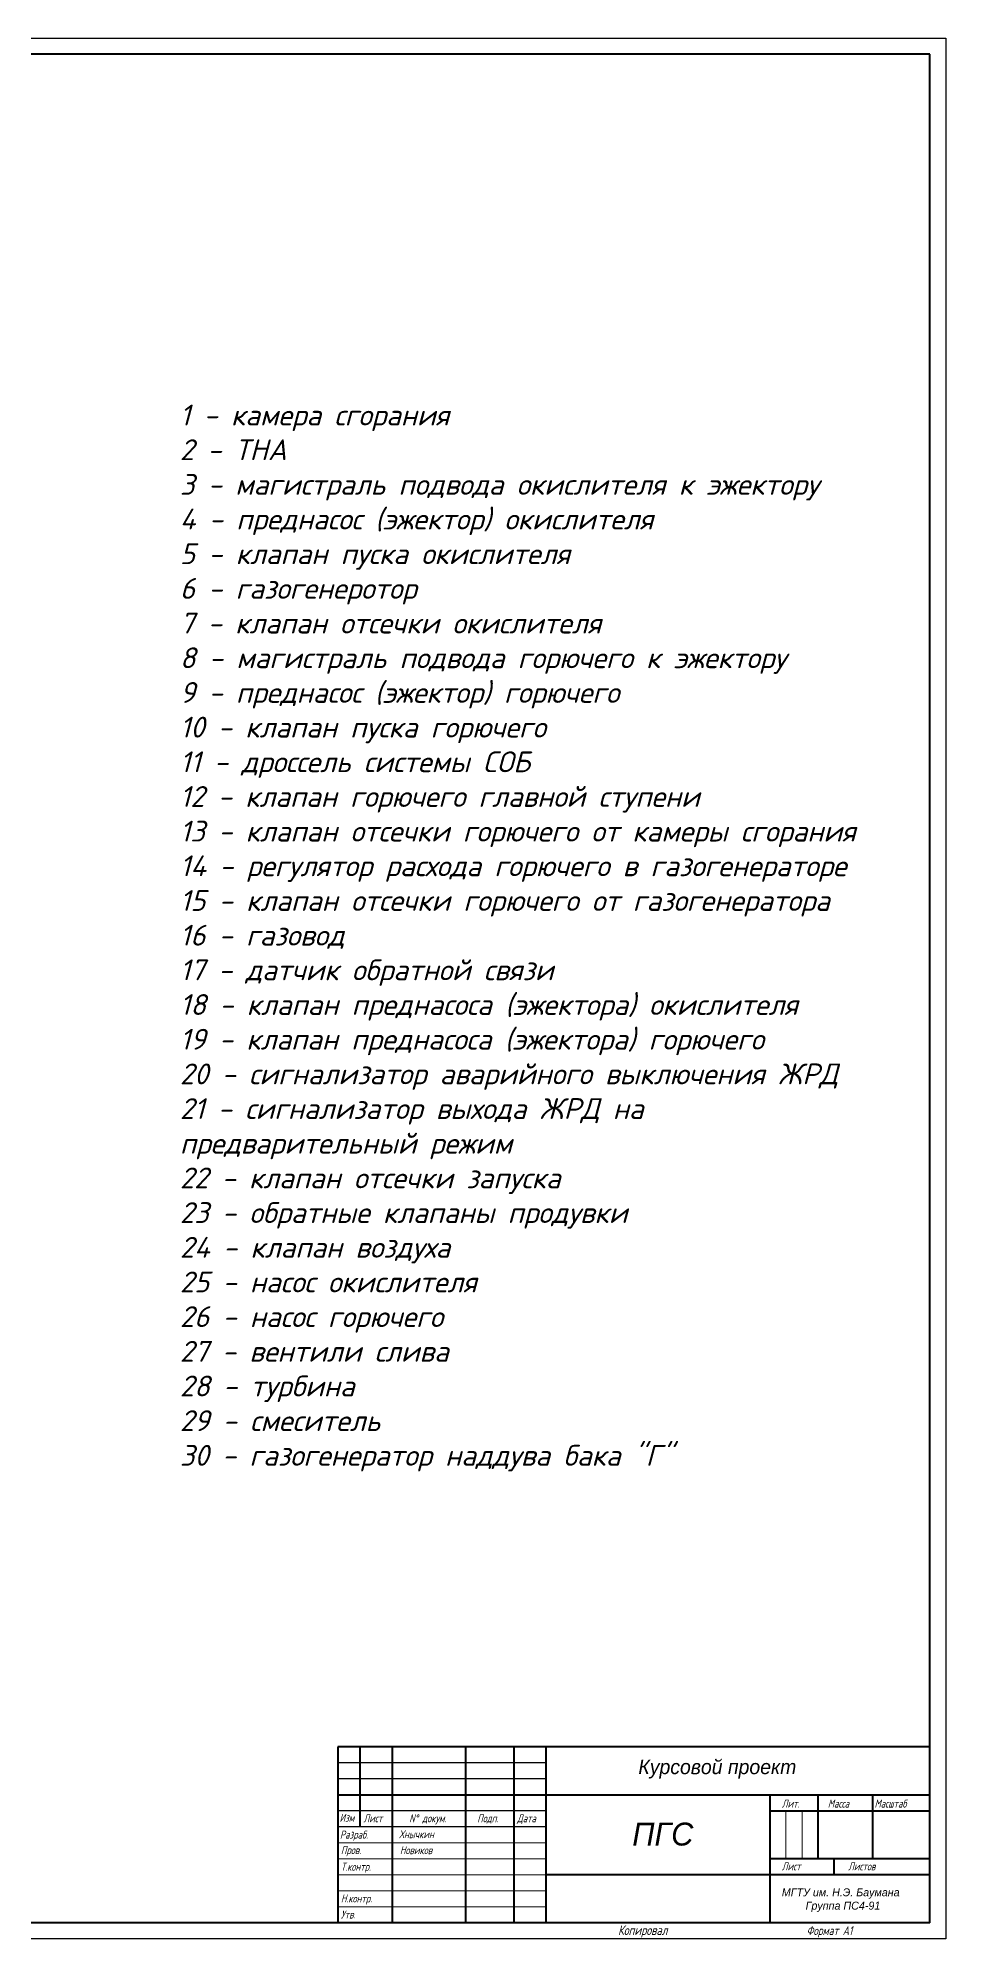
# Model space of a CAD drawing. Header units: millimetres. Extents: x 2904 to 3745, y 1015 to 1609.
# Drawn here: x 3461 to 3745, y 1015 to 1609 of the extents above; entities that cross this region are included whole.
import ezdxf

# ---------------------------------------------------------------- set-up
doc = ezdxf.new("R2010")
doc.units = ezdxf.units.MM
doc.layers.add('KONTUR', color=7, linetype='Continuous')
for name, color, linetype, lineweight in [('Основная', 7, 'Continuous', 40), ('текст', 7, 'Continuous', 20), ('тонкая', 7, 'Continuous', 20)]:
    doc.layers.add(name, color=color, linetype=linetype, lineweight=lineweight)
doc.styles.get("Standard").update_dxf_attribs({"font": 'arial.ttf'})
doc.styles.add('стиль1', font='romans.shx', dxfattribs={"width": 0.75, "oblique": 15, "height": 3.5})

msp = doc.modelspace()

# ---------------------------------------------------------------- linework, layer by layer
for p, q in [((3619.52, 1069.63), (3554.52, 1069.63)), ((3619.52, 1064.63), (3554.52, 1064.63)), ((3619.52, 1054.63), (3554.52, 1054.63)), ((3619.52, 1049.63), (3554.52, 1049.63)), ((3689.52, 1019.63), (3689.52, 1019.63))]:
    msp.add_line(p, q)
at = {"layer": 'KONTUR'}
for p, q in [((2903.52, 1608.63), (3744.52, 1608.63)), ((3744.52, 1608.63), (3744.52, 1014.63)), ((3744.52, 1014.63), (2903.52, 1014.63))]:
    msp.add_line(p, q, dxfattribs=at)
at = {"layer": 'Основная'}
for p, q in [((3739.52, 1603.63), (2923.52, 1603.63)), ((3739.52, 1019.63), (3739.52, 1603.63)), ((3554.52, 1074.63), (3554.52, 1019.63)), ((3739.52, 1074.63), (3554.52, 1074.63)), ((3561.52, 1049.63), (3561.52, 1074.63)), ((3571.52, 1074.63), (3571.52, 1019.63)), ((3594.52, 1019.63), (3594.52, 1074.63)), ((3609.52, 1074.63), (3609.52, 1019.63)), ((3619.52, 1074.63), (3619.52, 1019.63)), ((3554.52, 1059.63), (3739.52, 1059.63)), ((3689.52, 1059.63), (3689.52, 1019.63)), ((3704.52, 1059.63), (3704.52, 1039.63)), ((3721.52, 1059.63), (3721.52, 1039.63)), ((3689.52, 1054.63), (3739.52, 1054.63)), ((3739.52, 1039.63), (3689.52, 1039.63)), ((3709.52, 1039.63), (3709.52, 1034.63)), ((3739.52, 1034.63), (3619.52, 1034.63)), ((3739.52, 1019.63), (2911.52, 1019.63))]:
    msp.add_line(p, q, dxfattribs=at)
at = {"layer": 'тонкая'}
for p, q in [((3694.5, 1054.42), (3694.5, 1039.63)), ((3699.58, 1054.42), (3699.58, 1039.63)), ((3554.52, 1044.63), (3619.52, 1044.63)), ((3619.52, 1039.63), (3554.52, 1039.63)), ((3619.52, 1034.63), (3554.52, 1034.63))]:
    msp.add_line(p, q, dxfattribs=at)
for points in [[(3554.52, 1029.63), (3619.52, 1029.63)], [(3554.52, 1024.63), (3619.52, 1024.63)]]:
    msp.add_lwpolyline(points, dxfattribs=at)

# ---------------------------------------------------------------- texts
at = {"lineweight": 30, "insert": (3505.17, 1494.07), "char_height": 6.5, "attachment_point": 1}
msp.add_mtext_dynamic_manual_height_columns('{\\fISOCPEUR|b0|i1|c0|p34;1 - \\fISOCPEUR|b0|i1|c204|p34;камера сгорания\\P\\fISOCPEUR|b0|i1|c0|p34;2 - \\fISOCPEUR|b0|i1|c204|p34;ТНА\\P\\fISOCPEUR|b0|i1|c0|p34;3 - \\fISOCPEUR|b0|i1|c204|p34;магистраль подвода окислителя к эжектору\\P\\fISOCPEUR|b0|i1|c0|p34;4 - \\fISOCPEUR|b0|i1|c204|p34;преднасос (эжектор) окислителя\\P\\fISOCPEUR|b0|i1|c0|p34;5 - \\fISOCPEUR|b0|i1|c204|p34;клапан пуска окислителя\\P\\fISOCPEUR|b0|i1|c0|p34;6 - \\fISOCPEUR|b0|i1|c204|p34;газогенеротор\\P\\fISOCPEUR|b0|i1|c0|p34;7 - \\fISOCPEUR|b0|i1|c204|p34;клапан отсечки окислителя\\P\\fISOCPEUR|b0|i1|c0|p34;8 - \\fISOCPEUR|b0|i1|c204|p34;магистраль подвода горючего к эжектору\\P\\fISOCPEUR|b0|i1|c0|p34;9 - \\fISOCPEUR|b0|i1|c204|p34;преднасос (эжектор) горючего\\P\\fISOCPEUR|b0|i1|c0|p34;10 - \\fISOCPEUR|b0|i1|c204|p34;клапан пуска горючего\\P\\fISOCPEUR|b0|i1|c0|p34;11 - \\fISOCPEUR|b0|i1|c204|p34;дроссель системы СОБ\\P\\fISOCPEUR|b0|i1|c0|p34;12 - \\fISOCPEUR|b0|i1|c204|p34;клапан горючего главной ступени\\P\\fISOCPEUR|b0|i1|c0|p34;13 -\\fISOCPEUR|b0|i1|c204|p34; клапан отсечки горючего от камеры сгорания\\P\\fISOCPEUR|b0|i1|c0|p34;14 - \\fISOCPEUR|b0|i1|c204|p34;регулятор расхода горючего в газогенераторе\\P\\fISOCPEUR|b0|i1|c0|p34;15 - \\fISOCPEUR|b0|i1|c204|p34;клапан отсечки горючего от газогенератора\\P\\fISOCPEUR|b0|i1|c0|p34;16 - \\fISOCPEUR|b0|i1|c204|p34;газовод\\P\\fISOCPEUR|b0|i1|c0|p34;17 - \\fISOCPEUR|b0|i1|c204|p34;датчик обратной связи\\P\\fISOCPEUR|b0|i1|c0|p34;18 - \\fISOCPEUR|b0|i1|c204|p34;клапан преднасоса (эжектора) окислителя\\P\\fISOCPEUR|b0|i1|c0|p34;19 - \\fISOCPEUR|b0|i1|c204|p34;клапан преднасоса (эжектора) горючего\\P\\fISOCPEUR|b0|i1|c0|p34;20 - \\fISOCPEUR|b0|i1|c204|p34;сигнализатор аварийного выключения ЖРД\\P\\fISOCPEUR|b0|i1|c0|p34;21 - \\fISOCPEUR|b0|i1|c204|p34;сигнализатор выхода ЖРД на предварительный режим\\P\\fISOCPEUR|b0|i1|c0|p34;22 - \\fISOCPEUR|b0|i1|c204|p34;клапан отсечки запуска\\P\\fISOCPEUR|b0|i1|c0|p34;23 - \\fISOCPEUR|b0|i1|c204|p34;обратные клапаны продувки\\P\\fISOCPEUR|b0|i1|c0|p34;24 - \\fISOCPEUR|b0|i1|c204|p34;клапан воздуха\\P\\fISOCPEUR|b0|i1|c0|p34;25 - \\fISOCPEUR|b0|i1|c204|p34;насос окислителя\\P\\fISOCPEUR|b0|i1|c0|p34;26 - \\fISOCPEUR|b0|i1|c204|p34;насос горючего\\P27 - вентили слива\\P28 - турбина\\fISOCPEUR|b0|i1|c0|p34;\\P29 - \\fISOCPEUR|b0|i1|c204|p34;смеситель \\P30 - газогенератор наддува бака "Г"}', width=209.1458, gutter_width=12.5, heights=[0], dxfattribs=at)
at = {"layer": 'текст', "style": 'стиль1', "oblique": 15, "width": 0.75}
for s, height, p in [('Лит.', 2.5, (3693.23, 1055.69)), ('Масса', 2.5, (3707.61, 1055.69)), ('Масштаб', 2.5, (3722.2, 1055.69)), ('Изм', 2.5, (3555.06, 1051.24)), ('Лист', 2.5, (3562.54, 1051.09)), ('N%%d докум. ', 2.5, (3576.82, 1051.09)), ('Подп.', 2.5, (3598.07, 1051.09)), ('Дата', 2.5, (3610.53, 1051.09)), ('Разраб.', 2.5, (3555.18, 1045.99)), ('Хнычкин', 2.5, (3573.68, 1046.12)), ('Пров.', 2.5, (3555.48, 1041.16)), ('Новиков', 2.5, (3573.92, 1041.13)), ('Т.контр.', 2.5, (3555.48, 1035.96)), ('Лист', 2.5, (3693.23, 1036.08)), ('Листов', 2.5, (3713.96, 1036.08)), ('Н.контр.', 2.5, (3555.48, 1026.04)), ('Утв.', 2.5, (3555.48, 1021.02)), ('Копировал', 3, (3642.05, 1015.88)), ('Формат А1', 2.75, (3700.98, 1015.88))]:
    msp.add_text(s, height=height, dxfattribs=at).set_placement(p)
at = {"layer": 'тонкая', "lineweight": 30, "attachment_point": 1}
for s, width, heights, insert, char_height in [('{\\fCentury Gothic|b0|i1|c204|p34;\\H2x;\\C0;Курсовой проект}', 134.8275, [25], (3648.41, 1070.67), 2.2678), ('{\\fCentury Gothic|b0|i1|c204|p34;\\C0;\\P\\pi21.37428;  \\H2x;  ПГС}', 70, [25], (3617.16, 1056.97), 3.5824), ('{\\fCentury Gothic|b0|i1|c204|p34;\\C0;\\P    МГТУ им. Н.Э. Баумана\\P            Группа ПС4-91}', 50.9735, [15], (3689.52, 1034.63), 2.5)]:
    msp.add_mtext_dynamic_manual_height_columns(s, width=width, gutter_width=12.5, heights=heights, dxfattribs=dict(at, insert=insert, char_height=char_height))

doc.saveas('drawing.dxf')
